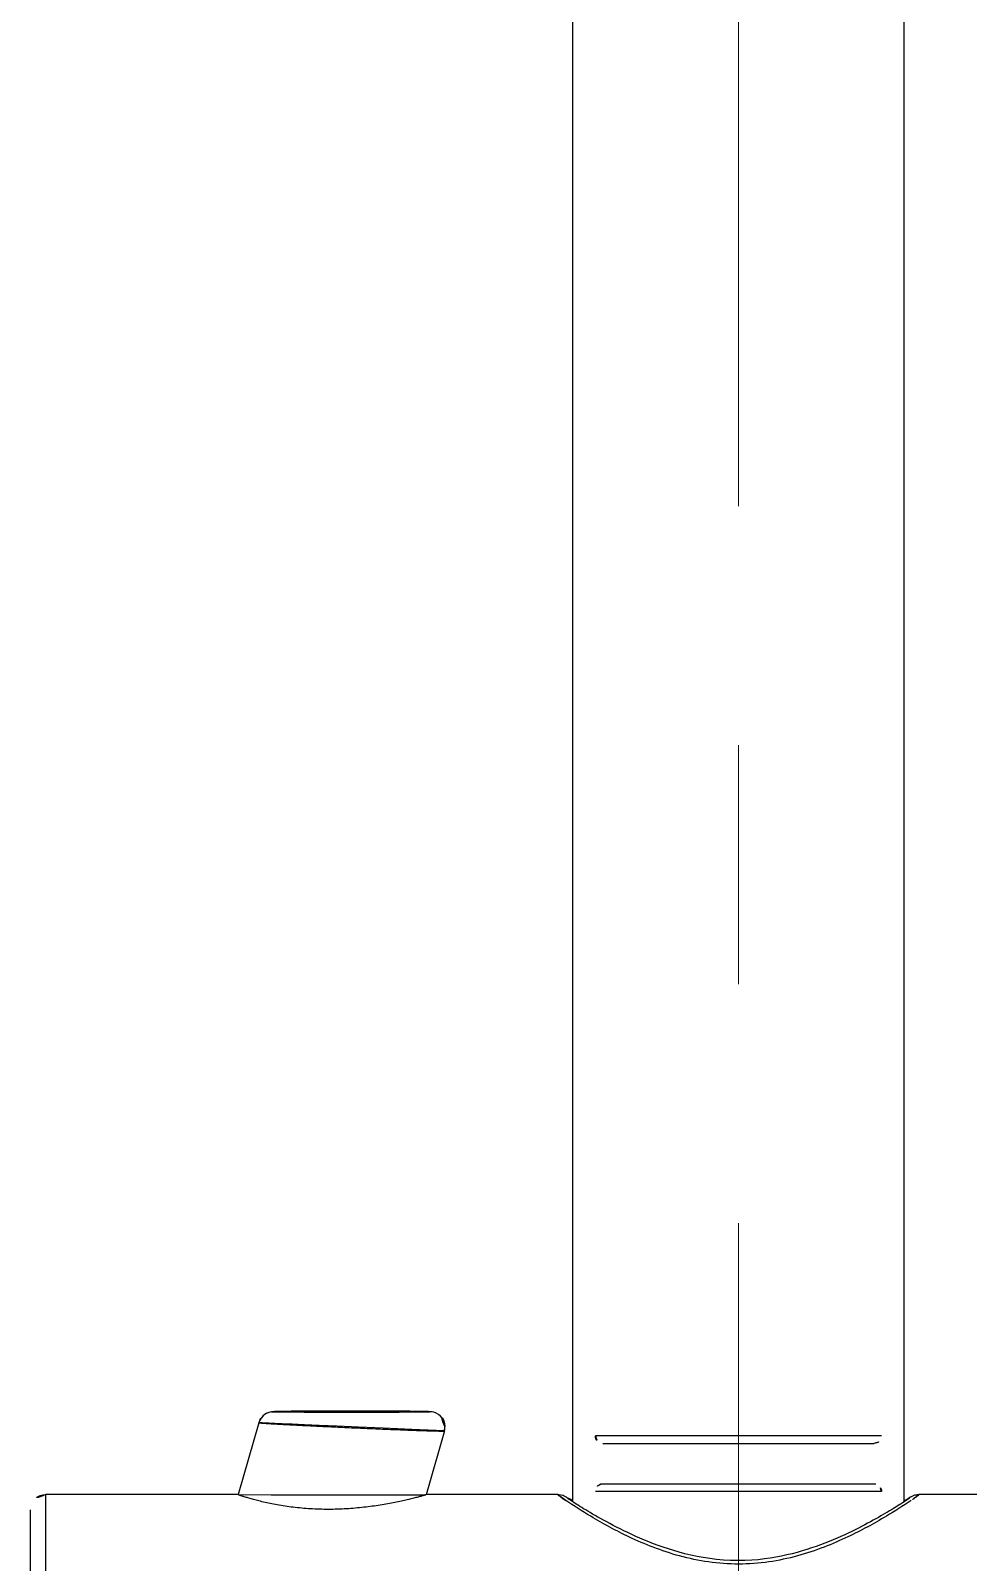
# Model space of a CAD drawing. Extents: x 16296660632 to 16296678186, y -37409619871 to -37409616409.
# Drawn here: x 16296676255.4 to 16296676317.7, y -37409617017.5 to -37409616915.8 of the extents above; entities that cross this region are included whole.
import ezdxf

# ---------------------------------------------------------------- set-up
doc = ezdxf.new("R2010")
doc.units = 0
doc.header["$LTSCALE"] = 10
doc.header["$MEASUREMENT"] = 0
doc.linetypes.add('CENTER2', pattern=[28.575, 19.05, -3.175, 3.175, -3.175])
doc.layers.get('0').update_dxf_attribs({"linetype": 'CONTINUOUS'})
doc.layers.add('Cneter', color=1, linetype='CENTER2', lineweight=13)

msp = doc.modelspace()

# ---------------------------------------------------------------- linework, layer by layer
at = {"ltscale": 0.5}
for p, q in [((16296676291.391911, -37409617013.482582), (16296676291.391911, -37409616870.805267)), ((16296676291.391911, -37409617013.482582), (16296676291.391911, -37409616870.805267)), ((16296676313.391911, -37409617013.482536), (16296676313.391911, -37409616870.805267)), ((16296676313.391911, -37409617013.482536), (16296676313.391911, -37409616870.805267)), ((16296676270.541269, -37409617008.225723), (16296676269.17498, -37409617013.006058)), ((16296676270.541161, -37409617008.226089), (16296676270.54114, -37409617008.226227)), ((16296676271.88356, -37409617007.483063), (16296676271.71196, -37409617007.48732)), ((16296676272.10482, -37409617007.478844), (16296676271.88356, -37409617007.483063)), ((16296676272.377741, -37409617007.474739), (16296676272.10482, -37409617007.478844)), ((16296676272.70142, -37409617007.470833), (16296676272.377741, -37409617007.474739)), ((16296676273.07494, -37409617007.467194), (16296676272.70142, -37409617007.470833)), ((16296676273.49876, -37409617007.463837), (16296676273.07494, -37409617007.467194)), ((16296676273.972879, -37409617007.460861), (16296676273.49876, -37409617007.463837)), ((16296676274.49671, -37409617007.458313), (16296676273.972879, -37409617007.460861)), ((16296676275.068741, -37409617007.456238), (16296676274.49671, -37409617007.458313)), ((16296676275.684879, -37409617007.454773), (16296676275.068741, -37409617007.456238)), ((16296676276.3321, -37409617007.453979), (16296676275.684879, -37409617007.454773)), ((16296676277.97061, -37409617007.455276), (16296676277.32313, -37409617007.454193)), ((16296676278.58717, -37409617007.457047), (16296676277.97061, -37409617007.455276)), ((16296676279.16144, -37409617007.45945), (16296676278.58717, -37409617007.457047)), ((16296676279.687731, -37409617007.462379), (16296676279.16144, -37409617007.45945)), ((16296676280.161909, -37409617007.465767), (16296676279.687731, -37409617007.462379)), ((16296676280.581051, -37409617007.469543), (16296676280.161909, -37409617007.465767)), ((16296676280.94347, -37409617007.47364), (16296676280.581051, -37409617007.469543)), ((16296676281.24799, -37409617007.477966), (16296676280.94347, -37409617007.47364)), ((16296676282.86442, -37409617008.776299), (16296676281.655199, -37409617013.007072)), ((16296676282.864519, -37409617008.775787), (16296676282.9028, -37409617008.521751)), ((16296676282.86454, -37409617008.775787), (16296676282.864519, -37409617008.775932)), ((16296676282.9028, -37409617008.521751), (16296676282.902781, -37409617008.479637)), ((16296676311.891911, -37409617009.103348), (16296676292.891911, -37409617009.103348)), ((16296676293.391911, -37409617009.603348), (16296676311.391911, -37409617009.603348)), ((16296676311.52132, -37409617012.307899), (16296676293.262501, -37409617012.307899)), ((16296676269.17498, -37409617013.005272), (16296676256.391911, -37409617013.005272)), ((16296676256.391911, -37409617053.005272), (16296676256.391911, -37409617013.005272)), ((16296676269.17502, -37409617013.00602), (16296676269.174971, -37409617013.006157)), ((16296676290.40556, -37409617013.005272), (16296676281.655199, -37409617013.005272)), ((16296676290.391911, -37409617013.006157), (16296676290.39447, -37409617013.005272)), ((16296676291.12751, -37409617013.265701), (16296676291.026291, -37409617013.207733)), ((16296676291.25367, -37409617013.338898), (16296676291.12751, -37409617013.265701)), ((16296676291.391911, -37409617013.41951), (16296676291.25367, -37409617013.338898)), ((16296676311.891911, -37409617012.790863), (16296676292.891911, -37409617012.790863)), ((16296676313.677059, -37409617013.253738), (16296676313.391911, -37409617013.41951)), ((16296676313.530399, -37409617013.391777), (16296676313.41333, -37409617013.468643)), ((16296676313.622601, -37409617013.33017), (16296676313.530399, -37409617013.391777)), ((16296676338.04225, -37409617013.005272), (16296676314.37825, -37409617013.005272)), ((16296676314.38938, -37409617013.005272), (16296676314.391911, -37409617013.006157)), ((16296676255.391911, -37409617052.005836), (16296676255.391911, -37409617014.004768))]:
    msp.add_line(p, q, dxfattribs=at)
for points in [[(16296676271.29352, -37409617007.522148), (16296676271.15126, -37409617007.564232), (16296676270.984449, -37409617007.645416), (16296676270.827551, -37409617007.763077), (16296676270.69091, -37409617007.916893), (16296676270.584009, -37409617008.105881), (16296676270.541189, -37409617008.226097)], [(16296676271.71196, -37409617007.48732), (16296676271.64303, -37409617007.489479), (16296676271.58374, -37409617007.491692), (16296676271.5322, -37409617007.494041), (16296676271.48543, -37409617007.49675), (16296676271.4387, -37409617007.500359), (16296676271.38233, -37409617007.506607), (16296676271.29352, -37409617007.522148)], [(16296676277.32313, -37409617007.454193), (16296676276.993139, -37409617007.453934), (16296676276.3321, -37409617007.453979)], [(16296676281.682989, -37409617007.487007), (16296676281.59515, -37409617007.484734), (16296676281.493759, -37409617007.482452), (16296676281.24799, -37409617007.477966)], [(16296676282.902781, -37409617008.479637), (16296676282.889219, -37409617008.335457), (16296676282.829969, -37409617008.125771), (16296676282.73296, -37409617007.943031), (16296676282.60886, -37409617007.792442), (16296676282.468069, -37409617007.675659), (16296676282.31839, -37409617007.590897), (16296676282.17116, -37409617007.53688), (16296676282.05282, -37409617007.510933), (16296676281.980989, -37409617007.501694), (16296676281.927971, -37409617007.497269), (16296676281.877701, -37409617007.494263), (16296676281.822491, -37409617007.491707), (16296676281.758301, -37409617007.489326), (16296676281.682989, -37409617007.487007)], [(16296676282.864491, -37409617008.775917), (16296676282.891199, -37409617008.654259), (16296676282.90279, -37409617008.521751)], [(16296676291.026291, -37409617013.207733), (16296676290.983231, -37409617013.18354), (16296676290.944151, -37409617013.162018), (16296676290.907209, -37409617013.142227), (16296676290.869101, -37409617013.122673), (16296676290.823339, -37409617013.100807), (16296676290.754089, -37409617013.071907), (16296676290.631029, -37409617013.033791), (16296676290.45739, -37409617013.007347), (16296676290.40555, -37409617013.005699)], [(16296676313.41333, -37409617013.468643), (16296676313.270229, -37409617013.561157), (16296676313.18882, -37409617013.613213), (16296676313.10074, -37409617013.669098), (16296676313.005939, -37409617013.728767), (16296676312.904381, -37409617013.792168), (16296676312.79608, -37409617013.85923), (16296676312.68111, -37409617013.92981), (16296676312.55953, -37409617014.003777), (16296676312.431311, -37409617014.081062), (16296676312.29641, -37409617014.16156), (16296676312.154791, -37409617014.245201), (16296676312.006439, -37409617014.331863), (16296676311.85132, -37409617014.421432), (16296676311.689381, -37409617014.513809), (16296676311.52059, -37409617014.608841), (16296676311.344931, -37409617014.70639), (16296676311.16234, -37409617014.806313), (16296676310.97278, -37409617014.908417), (16296676310.77623, -37409617015.012558), (16296676310.572639, -37409617015.118523), (16296676310.361959, -37409617015.226097), (16296676310.14415, -37409617015.335068), (16296676309.919161, -37409617015.445183), (16296676309.686939, -37409617015.556198), (16296676309.44743, -37409617015.667824), (16296676309.200529, -37409617015.779793), (16296676308.9461, -37409617015.891823), (16296676308.683981, -37409617016.003571), (16296676308.414009, -37409617016.114731), (16296676308.13604, -37409617016.224907), (16296676307.849899, -37409617016.333717), (16296676307.55542, -37409617016.440681), (16296676307.252439, -37409617016.545319), (16296676306.940809, -37409617016.647087), (16296676306.62039, -37409617016.745422), (16296676306.291031, -37409617016.839668), (16296676305.95266, -37409617016.929153), (16296676305.60523, -37409617017.013153), (16296676305.24869, -37409617017.090843), (16296676304.883051, -37409617017.16143), (16296676304.507191, -37409617017.224281), (16296676304.117479, -37409617017.278877), (16296676303.709921, -37409617017.32428), (16296676303.280609, -37409617017.359039), (16296676302.82662, -37409617017.381172), (16296676302.35421, -37409617017.388123), (16296676301.875589, -37409617017.378311), (16296676301.402889, -37409617017.352119), (16296676300.94249, -37409617017.310966), (16296676300.495291, -37409617017.256264), (16296676300.06164, -37409617017.189537), (16296676299.64175, -37409617017.112389), (16296676299.235741, -37409617017.026176), (16296676298.84337, -37409617016.932243), (16296676298.46426, -37409617016.831787), (16296676298.098009, -37409617016.725883), (16296676297.744209, -37409617016.615479), (16296676297.40234, -37409617016.501427), (16296676297.071939, -37409617016.384483), (16296676296.75252, -37409617016.265289), (16296676296.443621, -37409617016.144409), (16296676296.14477, -37409617016.022346), (16296676295.855551, -37409617015.899529), (16296676295.575541, -37409617015.776321), (16296676295.304359, -37409617015.653069), (16296676295.0417, -37409617015.53006), (16296676294.787451, -37409617015.407677), (16296676294.54162, -37409617015.286293), (16296676294.30423, -37409617015.16629), (16296676294.075291, -37409617015.048012), (16296676293.854811, -37409617014.93177), (16296676293.64278, -37409617014.817863), (16296676293.43923, -37409617014.706581), (16296676293.24415, -37409617014.59816), (16296676293.05752, -37409617014.492851), (16296676292.87936, -37409617014.390869), (16296676292.70965, -37409617014.292419), (16296676292.54837, -37409617014.19767), (16296676292.395491, -37409617014.106796), (16296676292.251011, -37409617014.019943), (16296676292.11487, -37409617013.937241), (16296676291.98704, -37409617013.858803), (16296676291.8675, -37409617013.784737), (16296676291.756281, -37409617013.71521), (16296676291.653311, -37409617013.650253), (16296676291.558491, -37409617013.58992), (16296676291.471729, -37409617013.534233), (16296676291.392879, -37409617013.483223), (16296676291.32197, -37409617013.436943), (16296676291.25885, -37409617013.39537), (16296676291.20336, -37409617013.358467), (16296676291.155359, -37409617013.326218), (16296676291.11474, -37409617013.298607), (16296676291.081409, -37409617013.27565), (16296676291.05567, -37409617013.257637), (16296676291.0371, -37409617013.244377)], [(16296676313.75511, -37409617013.238228), (16296676313.750071, -37409617013.241951), (16296676313.737129, -37409617013.251266), (16296676313.717381, -37409617013.265213), (16296676313.691509, -37409617013.283203), (16296676313.659889, -37409617013.304878), (16296676313.622601, -37409617013.33017)], [(16296676314.378309, -37409617013.006142), (16296676314.254789, -37409617013.014519), (16296676314.095341, -37409617013.0495), (16296676314.00378, -37409617013.082108), (16296676313.94895, -37409617013.106117), (16296676313.9093, -37409617013.125389), (16296676313.87459, -37409617013.143288), (16296676313.840231, -37409617013.161713), (16296676313.80409, -37409617013.181587), (16296676313.76528, -37409617013.203346), (16296676313.677059, -37409617013.253738)]]:
    msp.add_lwpolyline(points, dxfattribs=at)
for centre, radius, start, end in [((16296676271.50956, -37409617008.504257), 1.007506, 146.3900713, 163.98104928), ((16296676271.494989, -37409617008.495323), 0.990427, 144.83744607, 146.35442703), ((16296676271.50614, -37409617008.504379), 1.004762, 128.26676478, 144.78087351), ((16296676271.500521, -37409617008.498123), 0.996371, 124.9824586, 128.23536251), ((16296676271.504641, -37409617008.504936), 1.004314, 108.89129544, 124.95244866), ((16296676271.49926, -37409617008.491882), 0.990221, 107.79819974, 108.84108134), ((16296676271.503839, -37409617008.508461), 1.007406, 90.06808329, 107.75824828), ((16296676281.902981, -37409617008.501083), 1.000031, 1.22887354, 89.99639366), ((16296676293.391911, -37409617009.103348), 0.5, 180, 270), ((16296676311.391911, -37409617009.103348), 0.5, 270, 0), ((16296676293.391911, -37409617012.790863), 0.5, 105.00001036, 180), ((16296676311.391911, -37409617012.790863), 0.5, 0, 74.99998964), ((16296676256.391911, -37409617014.005272), 1, 90, 180), ((16296676314.39188, -37409617014.006142), 0.999972, 90.75527464, 125.99901113), ((16296676314.391911, -37409617013.991653), 0.985477, 89.99978143, 90.76795615)]:
    msp.add_arc(centre, radius, start, end, dxfattribs=at)
for points, knots in [([(16296676282.864519, -37409617008.77594), (16296676282.841511, -37409617008.779663), (16296676282.8242, -37409617008.780632), (16296676282.788639, -37409617008.78138), (16296676282.73498, -37409617008.78167), (16296676282.666361, -37409617008.781273), (16296676282.58313, -37409617008.780228), (16296676282.4855, -37409617008.778503), (16296676282.327391, -37409617008.775101), (16296676282.096239, -37409617008.769073), (16296676281.78056, -37409617008.759659), (16296676281.41643, -37409617008.747787), (16296676281.00778, -37409617008.733589), (16296676280.558901, -37409617008.717209), (16296676279.89328, -37409617008.69194), (16296676278.996571, -37409617008.656197), (16296676277.866779, -37409617008.608849), (16296676276.695311, -37409617008.557617), (16296676275.524111, -37409617008.504356), (16296676274.395081, -37409617008.450943), (16296676273.499371, -37409617008.406754), (16296676272.834801, -37409617008.372688), (16296676272.38686, -37409617008.349068), (16296676271.979271, -37409617008.326851), (16296676271.61632, -37409617008.306282), (16296676271.301901, -37409617008.287567), (16296676271.071899, -37409617008.273033), (16296676270.914749, -37409617008.26236), (16296676270.81785, -37409617008.255409), (16296676270.735371, -37409617008.249069), (16296676270.667509, -37409617008.243378), (16296676270.614639, -37409617008.238327), (16296676270.579691, -37409617008.234413), (16296676270.562851, -37409617008.231949), (16296676270.54114, -37409617008.226227)], [0, 0, 0, 0, 0.0011166266, 0.0042673297, 0.0086376942, 0.0142196927, 0.020994476, 0.0289397158, 0.0380329813, 0.0595630193, 0.0853312491, 0.1150558794, 0.1484121219, 0.1850519931, 0.2246021428, 0.3108596037, 0.4039127883, 0.5003771867, 0.5968274891, 0.6898404213, 0.7760308583, 0.8155371347, 0.8521260632, 0.8854260167, 0.9150870357, 0.9407855295, 0.9622396355, 0.9712930652, 0.979197637, 0.9859308397, 0.9914702766, 0.9957975871, 0.9989050557, 1, 1, 1, 1]), ([(16296676271.50264, -37409617007.501053), (16296676271.52286, -37409617007.505028), (16296676271.537889, -37409617007.506493), (16296676271.568649, -37409617007.508453), (16296676271.61503, -37409617007.510696), (16296676271.67416, -37409617007.512932), (16296676271.74567, -37409617007.515152), (16296676271.829201, -37409617007.517349), (16296676271.963461, -37409617007.520393), (16296676272.15868, -37409617007.523987), (16296676272.42452, -37409617007.527908), (16296676272.730749, -37409617007.53157), (16296676273.07481, -37409617007.534943), (16296676273.45339, -37409617007.537971), (16296676274.01473, -37409617007.541618), (16296676274.769609, -37409617007.545097), (16296676275.719271, -37409617007.54763), (16296676276.70281, -37409617007.548492), (16296676277.68634, -37409617007.54763), (16296676278.636009, -37409617007.545097), (16296676279.39089, -37409617007.541634), (16296676279.95224, -37409617007.537971), (16296676280.33082, -37409617007.534943), (16296676280.674891, -37409617007.53157), (16296676280.98114, -37409617007.527908), (16296676281.24699, -37409617007.523987), (16296676281.442221, -37409617007.520393), (16296676281.576481, -37409617007.517349), (16296676281.660009, -37409617007.515152), (16296676281.73152, -37409617007.512932), (16296676281.790661, -37409617007.510696), (16296676281.83703, -37409617007.508453), (16296676281.8678, -37409617007.506493), (16296676281.88283, -37409617007.505028), (16296676281.90304, -37409617007.501053)], [0, 0, 0, 0, 0.0011555081, 0.0044008072, 0.0088871483, 0.0146031718, 0.0215163542, 0.0295876177, 0.0387777803, 0.0603723104, 0.0860797705, 0.115699779, 0.1489792755, 0.1856294415, 0.2252341358, 0.31139417, 0.4040362963, 0.4999965218, 0.5959560486, 0.6885982009, 0.774759513, 0.8143644977, 0.8510138327, 0.8842955099, 0.9139177219, 0.9396259149, 0.9612210916, 0.9704114015, 0.9784825649, 0.9853955812, 0.9911115552, 0.995598339, 0.9988442926, 1, 1, 1, 1]), ([(16296676281.90304, -37409617007.501053), (16296676281.88282, -37409617007.497093), (16296676281.86779, -37409617007.495613), (16296676281.83703, -37409617007.493668), (16296676281.790661, -37409617007.491409), (16296676281.73152, -37409617007.489182), (16296676281.660021, -37409617007.486954), (16296676281.57649, -37409617007.484756), (16296676281.442221, -37409617007.481712), (16296676281.247, -37409617007.478127), (16296676280.981159, -37409617007.474213), (16296676280.674931, -37409617007.470543), (16296676280.33087, -37409617007.467163), (16296676279.952299, -37409617007.464142), (16296676279.390949, -37409617007.460487), (16296676278.63608, -37409617007.457008), (16296676277.686411, -37409617007.454483), (16296676276.702881, -37409617007.453613), (16296676275.719339, -37409617007.454483), (16296676274.76967, -37409617007.457008), (16296676274.01479, -37409617007.460487), (16296676273.45344, -37409617007.464127), (16296676273.07486, -37409617007.467163), (16296676272.730789, -37409617007.470543), (16296676272.42454, -37409617007.474213), (16296676272.158689, -37409617007.478127), (16296676271.963461, -37409617007.481712), (16296676271.829201, -37409617007.484756), (16296676271.74567, -37409617007.486954), (16296676271.67416, -37409617007.489182), (16296676271.61503, -37409617007.491409), (16296676271.568649, -37409617007.493668), (16296676271.53788, -37409617007.495613), (16296676271.52286, -37409617007.497093), (16296676271.50264, -37409617007.501053)], [0, 0, 0, 0, 0.0011555082, 0.0044008074, 0.0088871487, 0.0146031723, 0.0215163548, 0.0295876184, 0.0387777811, 0.0603723111, 0.0860797712, 0.1156997796, 0.1489792759, 0.1856294419, 0.2252341359, 0.3113941702, 0.4040362964, 0.4999965217, 0.5959560484, 0.6885982006, 0.7747595126, 0.8143644974, 0.8510138324, 0.8842955096, 0.9139177217, 0.9396259148, 0.9612210915, 0.9704114014, 0.9784825649, 0.9853955812, 0.9911115552, 0.995598339, 0.9988442926, 1, 1, 1, 1]), ([(16296676269.174971, -37409617013.006157), (16296676269.185049, -37409617013.012802), (16296676269.192511, -37409617013.016151), (16296676269.211571, -37409617013.024231), (16296676269.244841, -37409617013.036949), (16296676269.29533, -37409617013.055283), (16296676269.36017, -37409617013.077858), (16296676269.43911, -37409617013.104431), (16296676269.532049, -37409617013.13475), (16296676269.68317, -37409617013.182602), (16296676269.905399, -37409617013.249771), (16296676270.21114, -37409617013.336159), (16296676270.56665, -37409617013.429153), (16296676270.968981, -37409617013.525124), (16296676271.414471, -37409617013.6203), (16296676272.08041, -37409617013.744827), (16296676272.98514, -37409617013.874588), (16296676274.131491, -37409617013.969711), (16296676275.320601, -37409617013.995216), (16296676276.505619, -37409617013.949608), (16296676277.644939, -37409617013.843681), (16296676278.547501, -37409617013.714432), (16296676279.220209, -37409617013.59626), (16296676279.67955, -37409617013.506477), (16296676280.101879, -37409617013.416061), (16296676280.482719, -37409617013.328033), (16296676280.817419, -37409617013.245621), (16296676281.065109, -37409617013.181137), (16296676281.23641, -37409617013.134659), (16296676281.34339, -37409617013.104858), (16296676281.43512, -37409617013.078552), (16296676281.511141, -37409617013.056068), (16296676281.57086, -37409617013.037628), (16296676281.610479, -37409617013.024841), (16296676281.63348, -37409617013.016586), (16296676281.6425, -37409617013.013252), (16296676281.65542, -37409617013.00631)], [0, 0, 0, 0, 0.0007913756, 0.0018794229, 0.0049452515, 0.009194144, 0.0146186329, 0.021202427, 0.0289271153, 0.0377744007, 0.0587499286, 0.0839142221, 0.1130268683, 0.1457891587, 0.181878688, 0.2209232686, 0.3062507824, 0.398243924, 0.4932294164, 0.5878041967, 0.6789954903, 0.7641447392, 0.8036960843, 0.8407732239, 0.8750015658, 0.9059959998, 0.9333592581, 0.9566486193, 0.9666201399, 0.9754034797, 0.9829534643, 0.9892256128, 0.9941758079, 0.9977722361, 0.9990579269, 1, 1, 1, 1]), ([(16296676290.93257, -37409617013.395981), (16296676290.89076, -37409617013.36763), (16296676290.81245, -37409617013.314201), (16296676290.70332, -37409617013.238724), (16296676290.61043, -37409617013.173447), (16296676290.534, -37409617013.118767), (16296676290.47436, -37409617013.075012), (16296676290.435141, -37409617013.04528), (16296676290.4126, -37409617013.02697), (16296676290.4039, -37409617013.019623), (16296676290.391911, -37409617013.006157)], [0, 0, 0, 0, 0.2318199347, 0.4350153368, 0.6089053307, 0.7528093692, 0.866131681, 0.9485850585, 0.9781787535, 1, 1, 1, 1]), ([(16296676313.858841, -37409617013.390831), (16296676313.32159, -37409617013.755493), (16296676311.95472, -37409617014.622643), (16296676310.027901, -37409617015.671921), (16296676308.045811, -37409617016.529282), (16296676306.2981, -37409617017.113281), (16296676304.39826, -37409617017.519562), (16296676302.4055, -37409617017.668228), (16296676300.412069, -37409617017.523453), (16296676298.5105, -37409617017.120163), (16296676296.7605, -37409617016.537987), (16296676294.774799, -37409617015.681419), (16296676292.842871, -37409617014.630943), (16296676291.472059, -37409617013.761879), (16296676290.93257, -37409617013.395981)], [0, 0, 0, 0, 0.0785910191, 0.1958421282, 0.2650974728, 0.3397508008, 0.4185170057, 0.4996341238, 0.5807677264, 0.6595780633, 0.7342958237, 0.8036321744, 0.9210998009, 1, 1, 1, 1]), ([(16296676314.391911, -37409617013.006157), (16296676314.380091, -37409617013.019463), (16296676314.371519, -37409617013.026718), (16296676314.3493, -37409617013.0448), (16296676314.310631, -37409617013.074127), (16296676314.251829, -37409617013.117317), (16296676314.176491, -37409617013.171257), (16296676314.0849, -37409617013.235649), (16296676313.977289, -37409617013.310127), (16296676313.90007, -37409617013.362846), (16296676313.858841, -37409617013.390831)], [0, 0, 0, 0, 0.0218280199, 0.0514247079, 0.1338744394, 0.2471823041, 0.3910691714, 0.5649509745, 0.7681529552, 1, 1, 1, 1])]:
    msp.add_open_spline(points, degree=3, knots=knots, dxfattribs=at)
at = {"layer": 'Cneter', "lineweight": 5, "ltscale": 0.5}
msp.add_line((16296676302.391911, -37409616566.340027), (16296676302.391911, -37409617650.434242), dxfattribs=at)

doc.saveas('drawing.dxf')
